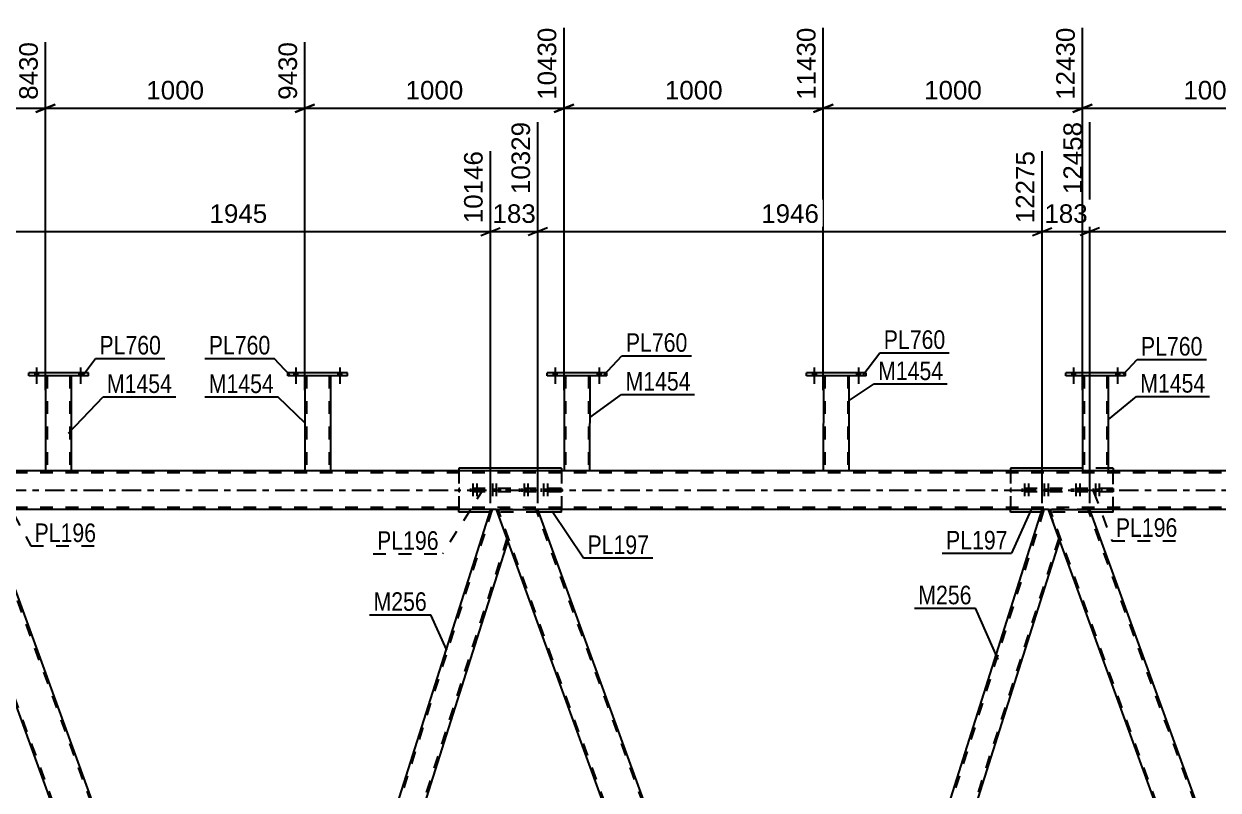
# Model space of a CAD drawing. Header units: millimetres. Extents: x -54 to 787, y -402 to 192.
# Drawn here: x 330.7 to 514.9, y -46.3 to 72 of the extents above; entities that cross this region are included whole.
import ezdxf

# ---------------------------------------------------------------- set-up
doc = ezdxf.new("R2010")
doc.units = ezdxf.units.MM
doc.linetypes.add('DXK_LINE_DOT2', pattern=[3.9198, 1.9599, -1.9599])
doc.linetypes.add('DXK_LINE_DOT3', pattern=[5.9187, 2.979, -0.9799, 0.9799, -0.9799])
doc.styles.add('Arial', font='ARIAL.TTF', dxfattribs={"height": 0.2})
doc.styles.add('Arial Narrow', font='ARIALN.TTF', dxfattribs={"height": 0.2})

# ---------------------------------------------------------------- blocks, each defined once
blk = doc.blocks.new('Bolt-122573057-3487 - 2998')
at = {"color": 1, "linetype": 'DXK_LINE_DOT2'}
for p, q in [((399.55, 0.24), (399.55, -0.24)), ((399.91, 1.04), (399.91, -1.96)), ((400.15, 0.24), (400.15, -0.24)), ((400.27, 0.24), (400.27, -0.24)), ((400.51, 1.04), (400.51, -1.96)), ((400.87, 0.24), (400.87, -0.24)), ((402.57, 0.24), (402.57, -0.24)), ((402.93, 1.04), (402.93, -1.96)), ((403.17, 0.24), (403.17, -0.24)), ((403.29, 0.24), (403.29, -0.24)), ((403.53, 1.04), (403.53, -1.96)), ((403.89, 0.24), (403.89, -0.24))]:
    blk.add_line(p, q, dxfattribs=at)
blk = doc.blocks.new('Part-122573057-3166 - 2998')
at = {"color": 2, "linetype": 'Continuous'}
for p, q in [((334, 17.64), (333.99, 3)), ((337.99, 3), (338, 17.64))]:
    blk.add_line(p, q, dxfattribs=at)
at = {"color": 7, "linetype": 'DXK_LINE_DOT2'}
for p, q in [((338, 17.64), (334, 17.64)), ((334.24, 17.64), (334.23, 3)), ((337.76, 17.64), (337.75, 3)), ((337.99, 3), (333.99, 3)), ((337.99, 3), (337.99, 3)), ((337.99, 3), (337.99, 3))]:
    blk.add_line(p, q, dxfattribs=at)
blk = doc.blocks.new('Part-122573057-3537 - 2998')
at = {"color": 2, "linetype": 'Continuous'}
for p, q in [((361.76, -122), (318.45, -3)), ((318.45, -3), (324.83, -3)), ((368.15, -122), (324.83, -3)), ((368.11, -122), (361.76, -122)), ((368.15, -122), (368.11, -122))]:
    blk.add_line(p, q, dxfattribs=at)
at = {"color": 7, "linetype": 'DXK_LINE_DOT2'}
for p, q in [((362.02, -122), (318.7, -3)), ((367.89, -122), (324.58, -3))]:
    blk.add_line(p, q, dxfattribs=at)
blk = doc.blocks.new('Part-122573057-3146 - 2998')
at = {"color": 2, "linetype": 'Continuous'}
for p, q in [((411.4, 17.64), (411.4, 18.12)), ((420.6, 18.12), (411.4, 18.12)), ((420.6, 17.64), (411.4, 17.64)), ((420.6, 17.64), (420.6, 18.12))]:
    blk.add_line(p, q, dxfattribs=at)
blk = doc.blocks.new('Part-122573057-3151 - 2998')
at = {"color": 2, "linetype": 'Continuous'}
for p, q in [((454, 17.64), (453.99, 3)), ((457.99, 3), (458, 17.64))]:
    blk.add_line(p, q, dxfattribs=at)
at = {"color": 7, "linetype": 'DXK_LINE_DOT2'}
for p, q in [((458, 17.64), (454, 17.64)), ((454.24, 17.64), (454.23, 3)), ((457.76, 17.64), (457.75, 3)), ((457.99, 3), (453.99, 3)), ((457.99, 3), (457.99, 3)), ((457.99, 3), (457.99, 3))]:
    blk.add_line(p, q, dxfattribs=at)
blk = doc.blocks.new('Part-122573057-3105 - 2998')
at = {"color": 2, "linetype": 'Continuous'}
for p, q in [((676.08, 3), (32.07, 3)), ((403.56, -3), (324.83, -3)), ((488.72, -3), (409.94, -3)), ((573.85, -3), (495.1, -3))]:
    blk.add_line(p, q, dxfattribs=at)
at = {"color": 7, "linetype": 'DXK_LINE_DOT2'}
for p, q in [((680.08, 2.68), (32.07, 2.68)), ((680.08, -2.68), (32.07, -2.68)), ((409.94, -3), (403.56, -3)), ((495.1, -3), (488.72, -3))]:
    blk.add_line(p, q, dxfattribs=at)
at = {"color": 7, "linetype": 'DXK_LINE_DOT3'}
blk.add_line((32.07, 0), (690.08, 0), dxfattribs=at)
blk = doc.blocks.new('Part-122573057-3068 - 2998')
at = {"color": 2, "linetype": 'Continuous'}
for p, q in [((414, 17.64), (413.99, 3)), ((417.99, 3), (418, 17.64))]:
    blk.add_line(p, q, dxfattribs=at)
at = {"color": 7, "linetype": 'DXK_LINE_DOT2'}
for p, q in [((418, 17.64), (414, 17.64)), ((414.24, 17.64), (414.23, 3)), ((417.76, 17.64), (417.75, 3)), ((417.99, 3), (413.99, 3)), ((417.99, 3), (417.99, 3)), ((417.99, 3), (417.99, 3))]:
    blk.add_line(p, q, dxfattribs=at)
blk = doc.blocks.new('Part-122573057-3156 - 2998')
at = {"color": 2, "linetype": 'Continuous'}
for p, q in [((451.4, 17.64), (451.4, 18.12)), ((460.6, 18.12), (451.4, 18.12)), ((460.6, 17.64), (451.4, 17.64)), ((460.6, 17.64), (460.6, 18.12))]:
    blk.add_line(p, q, dxfattribs=at)
blk = doc.blocks.new('Part-122573057-3161 - 2998')
at = {"color": 2, "linetype": 'Continuous'}
for p, q in [((493.99, 17.64), (493.99, 3)), ((497.99, 3), (497.99, 17.64))]:
    blk.add_line(p, q, dxfattribs=at)
at = {"color": 7, "linetype": 'DXK_LINE_DOT2'}
for p, q in [((497.99, 17.64), (493.99, 17.64)), ((494.23, 17.64), (494.23, 3)), ((497.75, 17.64), (497.75, 3)), ((497.99, 3), (493.99, 3)), ((497.99, 3), (497.99, 3)), ((497.99, 3), (497.99, 3))]:
    blk.add_line(p, q, dxfattribs=at)
blk = doc.blocks.new('Part-122573057-3573 - 2998')
at = {"color": 2, "linetype": 'Continuous'}
for p, q in [((402.63, -3), (366.41, -117.23)), ((405.31, -7.81), (405.04, -7.07)), ((405.31, -7.81), (369.1, -122))]:
    blk.add_line(p, q, dxfattribs=at)
at = {"color": 7, "linetype": 'DXK_LINE_DOT2'}
for p, q in [((402.89, -3), (366.55, -117.6)), ((403.56, -3), (402.63, -3)), ((405.04, -7.07), (403.56, -3)), ((405.17, -7.44), (368.84, -122)), ((368.15, -122), (366.41, -117.23)), ((369.1, -122), (368.15, -122))]:
    blk.add_line(p, q, dxfattribs=at)
blk = doc.blocks.new('Part-122573057-3208 - 2998')
at = {"color": 2, "linetype": 'Continuous'}
for p, q in [((491.39, 17.64), (491.39, 18.12)), ((500.59, 18.12), (491.39, 18.12)), ((500.59, 17.64), (491.39, 17.64)), ((500.59, 17.64), (500.59, 18.12))]:
    blk.add_line(p, q, dxfattribs=at)
blk = doc.blocks.new('Part-122573057-3218 - 2998')
at = {"color": 2, "linetype": 'Continuous'}
for p, q in [((331.4, 17.64), (331.4, 18.12)), ((340.6, 18.12), (331.4, 18.12)), ((340.6, 17.64), (331.4, 17.64)), ((340.6, 17.64), (340.6, 18.12))]:
    blk.add_line(p, q, dxfattribs=at)
blk = doc.blocks.new('Part-122573057-3336 - 2998')
at = {"color": 2, "linetype": 'Continuous'}
for p, q in [((397.75, 3.4), (397.75, 3)), ((413.6, 3.4), (397.75, 3.4)), ((413.6, 3.4), (413.6, 3)), ((397.75, -3.4), (397.75, -3)), ((402.51, -3.4), (397.75, -3.4)), ((413.6, -3.4), (410.09, -3.4)), ((413.6, -3.4), (413.6, -3))]:
    blk.add_line(p, q, dxfattribs=at)
at = {"color": 7, "linetype": 'DXK_LINE_DOT2'}
for p, q in [((397.75, 3), (397.75, -3)), ((413.6, 3), (413.6, -3)), ((410.09, -3.4), (402.51, -3.4))]:
    blk.add_line(p, q, dxfattribs=at)
blk = doc.blocks.new('Part-122573057-3223 - 2998')
at = {"color": 2, "linetype": 'Continuous'}
for p, q in [((373.99, 17.64), (373.99, 3)), ((377.99, 3), (377.99, 17.64))]:
    blk.add_line(p, q, dxfattribs=at)
at = {"color": 7, "linetype": 'DXK_LINE_DOT2'}
for p, q in [((377.99, 17.64), (373.99, 17.64)), ((374.23, 17.64), (374.23, 3)), ((377.75, 17.64), (377.75, 3)), ((377.99, 3), (373.99, 3)), ((377.99, 3), (377.99, 3)), ((377.99, 3), (377.99, 3))]:
    blk.add_line(p, q, dxfattribs=at)
blk = doc.blocks.new('Part-122573057-3228 - 2998')
at = {"color": 2, "linetype": 'Continuous'}
for p, q in [((371.39, 17.64), (371.39, 18.12)), ((380.59, 18.12), (371.39, 18.12)), ((380.59, 17.64), (371.39, 17.64)), ((380.59, 17.64), (380.59, 18.12))]:
    blk.add_line(p, q, dxfattribs=at)
blk = doc.blocks.new('Part-122573057-3354 - 2998')
at = {"color": 7, "linetype": 'DXK_LINE_DOT2'}
for p, q in [((498.73, 0.24), (482.88, 0.24)), ((482.88, 0.24), (482.88, -0.24)), ((489.29, 0.24), (489.29, -0.24)), ((492.33, -0.24), (492.33, 0.24)), ((498.73, 0.24), (498.73, -0.24)), ((498.73, -0.24), (482.88, -0.24))]:
    blk.add_line(p, q, dxfattribs=at)
blk = doc.blocks.new('Part-122573057-3331 - 2998')
at = {"color": 7, "linetype": 'DXK_LINE_DOT2'}
for p, q in [((413.6, 0.24), (397.75, 0.24)), ((397.75, 0.24), (397.75, -0.24)), ((404.15, 0.24), (404.15, -0.24)), ((407.19, -0.24), (407.19, 0.24)), ((413.6, 0.24), (413.6, -0.24)), ((413.6, -0.24), (397.75, -0.24))]:
    blk.add_line(p, q, dxfattribs=at)
blk = doc.blocks.new('Part-122573057-3359 - 2998')
at = {"color": 2, "linetype": 'Continuous'}
for p, q in [((482.88, 3.4), (482.88, 3)), ((493.99, 3.4), (482.88, 3.4)), ((498.73, 3.4), (497.99, 3.4)), ((498.73, 3.4), (498.73, 3)), ((482.88, -3.4), (482.88, -3)), ((487.64, -3.4), (482.88, -3.4)), ((498.73, -3.4), (495.25, -3.4)), ((498.73, -3.4), (498.73, -3))]:
    blk.add_line(p, q, dxfattribs=at)
at = {"color": 7, "linetype": 'DXK_LINE_DOT2'}
for p, q in [((482.88, 3), (482.88, -3)), ((497.99, 3.4), (493.99, 3.4)), ((498.73, -3), (498.73, 3)), ((495.25, -3.4), (487.64, -3.4))]:
    blk.add_line(p, q, dxfattribs=at)
blk = doc.blocks.new('Part-122573057-3402 - 2998')
at = {"color": 2, "linetype": 'Continuous'}
for p, q in [((532.03, -122), (488.72, -3)), ((488.72, -3), (495.1, -3)), ((538.42, -122), (495.1, -3)), ((538.38, -122), (532.03, -122)), ((538.42, -122), (538.38, -122))]:
    blk.add_line(p, q, dxfattribs=at)
at = {"color": 7, "linetype": 'DXK_LINE_DOT2'}
for p, q in [((532.29, -122), (488.97, -3)), ((538.16, -122), (494.85, -3))]:
    blk.add_line(p, q, dxfattribs=at)
blk = doc.blocks.new('Part-122573057-3407 - 2998')
at = {"color": 2, "linetype": 'Continuous'}
for p, q in [((446.9, -122), (403.56, -3)), ((403.56, -3), (409.94, -3)), ((453.28, -122), (409.94, -3)), ((453.24, -122), (446.9, -122)), ((453.28, -122), (453.24, -122))]:
    blk.add_line(p, q, dxfattribs=at)
at = {"color": 7, "linetype": 'DXK_LINE_DOT2'}
for p, q in [((447.15, -122), (403.81, -3)), ((453.03, -122), (409.69, -3))]:
    blk.add_line(p, q, dxfattribs=at)
blk = doc.blocks.new('Bolt-122573057-3461 - 2998')
at = {"linetype": 'Continuous'}
for points in [[(332.32, 17.64), (332.88, 17.64), (332.88, 18.12), (332.32, 18.12)], [(332.32, 17.64), (332.88, 17.64), (332.88, 18.12), (332.32, 18.12)], [(339.12, 17.64), (339.68, 17.64), (339.68, 18.12), (339.12, 18.12)], [(339.12, 17.64), (339.68, 17.64), (339.68, 18.12), (339.12, 18.12)]]:
    blk.add_hatch(color=1, dxfattribs=at).paths.add_polyline_path(points)
at = {"color": 1, "linetype": 'Continuous'}
for p, q in [((332.6, 18.92), (332.6, 16.4)), ((332.6, 18.92), (332.6, 16.4)), ((339.4, 18.92), (339.4, 16.4)), ((339.4, 18.92), (339.4, 16.4)), ((332.32, 18.12), (332.32, 17.64)), ((332.32, 18.12), (332.32, 17.64)), ((332.88, 18.12), (332.88, 17.64)), ((332.88, 18.12), (332.88, 17.64)), ((339.12, 18.12), (339.12, 17.64)), ((339.12, 18.12), (339.12, 17.64)), ((339.68, 18.12), (339.68, 17.64)), ((339.68, 18.12), (339.68, 17.64))]:
    blk.add_line(p, q, dxfattribs=at)
blk = doc.blocks.new('Bolt-122573057-3615 - 2998')
at = {"linetype": 'Continuous'}
for points in [[(452.32, 17.64), (452.88, 17.64), (452.88, 18.12), (452.32, 18.12)], [(452.32, 17.64), (452.88, 17.64), (452.88, 18.12), (452.32, 18.12)], [(459.12, 17.64), (459.68, 17.64), (459.68, 18.12), (459.12, 18.12)], [(459.12, 17.64), (459.68, 17.64), (459.68, 18.12), (459.12, 18.12)]]:
    blk.add_hatch(color=1, dxfattribs=at).paths.add_polyline_path(points)
at = {"color": 1, "linetype": 'Continuous'}
for p, q in [((452.6, 18.92), (452.6, 16.4)), ((452.6, 18.92), (452.6, 16.4)), ((459.4, 18.92), (459.4, 16.4)), ((459.4, 18.92), (459.4, 16.4)), ((452.32, 18.12), (452.32, 17.64)), ((452.32, 18.12), (452.32, 17.64)), ((452.88, 18.12), (452.88, 17.64)), ((452.88, 18.12), (452.88, 17.64)), ((459.12, 18.12), (459.12, 17.64)), ((459.12, 18.12), (459.12, 17.64)), ((459.68, 18.12), (459.68, 17.64)), ((459.68, 18.12), (459.68, 17.64))]:
    blk.add_line(p, q, dxfattribs=at)
blk = doc.blocks.new('Bolt-122573057-3486 - 2998')
at = {"linetype": 'Continuous'}
for points in [[(372.31, 17.64), (372.87, 17.64), (372.87, 18.12), (372.31, 18.12)], [(372.31, 17.64), (372.87, 17.64), (372.87, 18.12), (372.31, 18.12)], [(379.11, 17.64), (379.67, 17.64), (379.67, 18.12), (379.11, 18.12)], [(379.11, 17.64), (379.67, 17.64), (379.67, 18.12), (379.11, 18.12)]]:
    blk.add_hatch(color=1, dxfattribs=at).paths.add_polyline_path(points)
at = {"color": 1, "linetype": 'Continuous'}
for p, q in [((372.59, 18.92), (372.59, 16.4)), ((372.59, 18.92), (372.59, 16.4)), ((379.39, 18.92), (379.39, 16.4)), ((379.39, 18.92), (379.39, 16.4)), ((372.31, 18.12), (372.31, 17.64)), ((372.31, 18.12), (372.31, 17.64)), ((372.87, 18.12), (372.87, 17.64)), ((372.87, 18.12), (372.87, 17.64)), ((379.11, 18.12), (379.11, 17.64)), ((379.11, 18.12), (379.11, 17.64)), ((379.67, 18.12), (379.67, 17.64)), ((379.67, 18.12), (379.67, 17.64))]:
    blk.add_line(p, q, dxfattribs=at)
blk = doc.blocks.new('Part-122573057-3502 - 2998')
at = {"color": 2, "linetype": 'Continuous'}
for p, q in [((451.55, -117.23), (487.77, -3)), ((490.45, -7.77), (454.23, -122)), ((451.81, -117.97), (451.55, -117.23))]:
    blk.add_line(p, q, dxfattribs=at)
at = {"color": 7, "linetype": 'DXK_LINE_DOT2'}
for p, q in [((488.02, -3), (451.68, -117.6)), ((488.72, -3), (487.77, -3)), ((488.72, -3), (490.45, -7.77)), ((490.32, -7.4), (453.98, -122)), ((453.28, -122), (451.81, -117.97)), ((454.23, -122), (453.28, -122))]:
    blk.add_line(p, q, dxfattribs=at)
blk = doc.blocks.new('Bolt-122573057-3553 - 2998')
at = {"linetype": 'Continuous'}
for points in [[(412.32, 17.64), (412.88, 17.64), (412.88, 18.12), (412.32, 18.12)], [(412.32, 17.64), (412.88, 17.64), (412.88, 18.12), (412.32, 18.12)], [(419.12, 17.64), (419.68, 17.64), (419.68, 18.12), (419.12, 18.12)], [(419.12, 17.64), (419.68, 17.64), (419.68, 18.12), (419.12, 18.12)]]:
    blk.add_hatch(color=1, dxfattribs=at).paths.add_polyline_path(points)
at = {"color": 1, "linetype": 'Continuous'}
for p, q in [((412.6, 18.92), (412.6, 16.4)), ((412.6, 18.92), (412.6, 16.4)), ((419.4, 18.92), (419.4, 16.4)), ((419.4, 18.92), (419.4, 16.4)), ((412.32, 18.12), (412.32, 17.64)), ((412.32, 18.12), (412.32, 17.64)), ((412.88, 18.12), (412.88, 17.64)), ((412.88, 18.12), (412.88, 17.64)), ((419.12, 18.12), (419.12, 17.64)), ((419.12, 18.12), (419.12, 17.64)), ((419.68, 18.12), (419.68, 17.64)), ((419.68, 18.12), (419.68, 17.64))]:
    blk.add_line(p, q, dxfattribs=at)
blk = doc.blocks.new('Bolt-122573057-3616 - 2998')
at = {"color": 1, "linetype": 'DXK_LINE_DOT2'}
for p, q in [((484.68, 0.24), (484.68, -0.24)), ((485.04, 1.04), (485.04, -1.96)), ((485.29, 0.24), (485.29, -0.24)), ((485.4, 0.24), (485.4, -0.24)), ((485.65, 1.04), (485.65, -1.96)), ((486.01, 0.24), (486.01, -0.24)), ((487.7, 0.24), (487.7, -0.24)), ((488.06, 1.04), (488.06, -1.96)), ((488.3, 0.24), (488.3, -0.24)), ((488.42, 0.24), (488.42, -0.24)), ((488.66, 1.04), (488.66, -1.96)), ((489.02, 0.24), (489.02, -0.24))]:
    blk.add_line(p, q, dxfattribs=at)
blk = doc.blocks.new('Bolt-122573057-3617 - 2998')
at = {"linetype": 'Continuous'}
for points in [[(492.31, 17.64), (492.87, 17.64), (492.87, 18.12), (492.31, 18.12)], [(492.31, 17.64), (492.87, 17.64), (492.87, 18.12), (492.31, 18.12)], [(499.11, 17.64), (499.67, 17.64), (499.67, 18.12), (499.11, 18.12)], [(499.11, 17.64), (499.67, 17.64), (499.67, 18.12), (499.11, 18.12)]]:
    blk.add_hatch(color=1, dxfattribs=at).paths.add_polyline_path(points)
at = {"color": 1, "linetype": 'Continuous'}
for p, q in [((492.59, 18.92), (492.59, 16.4)), ((492.59, 18.92), (492.59, 16.4)), ((499.39, 18.92), (499.39, 16.4)), ((499.39, 18.92), (499.39, 16.4)), ((492.31, 18.12), (492.31, 17.64)), ((492.31, 18.12), (492.31, 17.64)), ((492.87, 18.12), (492.87, 17.64)), ((492.87, 18.12), (492.87, 17.64)), ((499.11, 18.12), (499.11, 17.64)), ((499.11, 18.12), (499.11, 17.64)), ((499.67, 18.12), (499.67, 17.64)), ((499.67, 18.12), (499.67, 17.64))]:
    blk.add_line(p, q, dxfattribs=at)
blk = doc.blocks.new('Bolt-122573057-3618 - 2998')
at = {"color": 1, "linetype": 'DXK_LINE_DOT2'}
for p, q in [((492.59, 0.24), (492.59, -0.24)), ((492.95, 1.04), (492.95, -1.96)), ((493.19, 0.24), (493.19, -0.24)), ((493.31, 0.24), (493.31, -0.24)), ((493.55, 1.04), (493.55, -1.96)), ((493.91, 0.24), (493.91, -0.24)), ((495.61, 0.24), (495.61, -0.24)), ((495.97, 1.04), (495.97, -1.96)), ((496.21, 0.24), (496.21, -0.24)), ((496.33, 0.24), (496.33, -0.24)), ((496.57, 1.04), (496.57, -1.96)), ((496.93, 0.24), (496.93, -0.24))]:
    blk.add_line(p, q, dxfattribs=at)
blk = doc.blocks.new('Bolt-122573057-3626 - 2998')
at = {"color": 1, "linetype": 'DXK_LINE_DOT2'}
for p, q in [((407.46, 0.24), (407.46, -0.24)), ((407.82, 1.04), (407.82, -1.96)), ((408.06, 0.24), (408.06, -0.24)), ((408.18, 0.24), (408.18, -0.24)), ((408.42, 1.04), (408.42, -1.96)), ((408.78, 0.24), (408.78, -0.24)), ((410.47, 0.24), (410.47, -0.24)), ((410.83, 1.04), (410.83, -1.96)), ((411.08, 0.24), (411.08, -0.24)), ((411.19, 0.24), (411.19, -0.24)), ((411.44, 1.04), (411.44, -1.96)), ((411.8, 0.24), (411.8, -0.24))]:
    blk.add_line(p, q, dxfattribs=at)
blk = doc.blocks.new('StraightDimension-122573057-4681 - 2998')
at = {"color": 7, "linetype": 'Continuous'}
for p, q in [((495.1, -2), (495.1, 56.82)), ((572.9, -2), (572.9, 52.32)), ((496.6, 40.5), (493.6, 39.3)), ((495.1, 39.9), (572.9, 39.9)), ((571.4, 39.3), (574.4, 40.5))]:
    blk.add_line(p, q, dxfattribs=at)
at = {"color": 0, "linetype": 'Continuous'}
blk.add_wipeout([(572.3, 52.92), (568.1, 52.92), (568.1, 40.6), (572.3, 40.6)], dxfattribs=at)
at = {"color": 0}
blk.add_wipeout([(539.05, 40.65), (539.05, 44.85), (528.96, 44.85), (528.96, 40.65)], dxfattribs=at)
at = {"color": 3, "linetype": 'Continuous', "style": 'Arial'}
blk.add_text('14403', height=2.865, rotation=90.0002, dxfattribs=at).set_placement((571.7, 41.2))
at = {"color": 3, "style": 'Arial'}
blk.add_text('1945', height=2.865, dxfattribs=at).set_placement((529.56, 41.25))
blk = doc.blocks.new('StraightDimension-122573057-4662 - 2998')
at = {"color": 7, "linetype": 'Continuous'}
for p, q in [((495.1, -2), (495.1, 56.82)), ((487.77, -2), (487.77, 52.32)), ((486.27, 39.3), (489.27, 40.5)), ((487.77, 39.9), (495.1, 39.9)), ((496.6, 40.5), (493.6, 39.3))]:
    blk.add_line(p, q, dxfattribs=at)
at = {"color": 0}
blk.add_wipeout([(495.37, 40.65), (495.37, 44.85), (487.5, 44.85), (487.5, 40.65)], dxfattribs=at)
at = {"color": 3, "style": 'Arial'}
blk.add_text('183', height=2.865, dxfattribs=at).set_placement((488.1, 41.25))
at = {"color": 0, "linetype": 'Continuous'}
blk.add_wipeout([(494.5, 57.42), (490.3, 57.42), (490.3, 45.1), (494.5, 45.1)], dxfattribs=at)
at = {"color": 3, "linetype": 'Continuous', "style": 'Arial'}
blk.add_text('12458', height=2.865, rotation=90.0002, dxfattribs=at).set_placement((493.9, 45.7))
blk = doc.blocks.new('StraightDimension-122573057-8303 - 2998')
at = {"color": 7, "linetype": 'Continuous'}
for p, q in [((493.99, 15.44), (493.99, 71.37)), ((533.99, 15.44), (533.99, 71.37)), ((495.49, 59.55), (492.49, 58.35)), ((532.49, 58.35), (535.49, 59.55)), ((493.99, 58.95), (533.99, 58.95))]:
    blk.add_line(p, q, dxfattribs=at)
at = {"color": 0, "linetype": 'Continuous'}
blk.add_wipeout([(533.39, 71.97), (529.19, 71.97), (529.19, 59.65), (533.39, 59.65)], dxfattribs=at)
at = {"color": 0}
blk.add_wipeout([(519.04, 59.7), (519.04, 63.9), (508.94, 63.9), (508.94, 59.7)], dxfattribs=at)
at = {"color": 3, "linetype": 'Continuous', "style": 'Arial'}
blk.add_text('13430', height=2.865, rotation=90.0002, dxfattribs=at).set_placement((532.79, 60.25))
at = {"color": 3, "style": 'Arial'}
blk.add_text('1000', height=2.865, dxfattribs=at).set_placement((509.54, 60.3))
blk = doc.blocks.new('StraightDimension-122573057-8305 - 2998')
at = {"color": 7, "linetype": 'Continuous'}
for p, q in [((413.99, 15.44), (413.99, 71.37)), ((453.99, 15.44), (453.99, 71.37)), ((415.49, 59.55), (412.49, 58.35)), ((452.49, 58.35), (455.49, 59.55)), ((413.99, 58.95), (453.99, 58.95))]:
    blk.add_line(p, q, dxfattribs=at)
at = {"color": 0, "linetype": 'Continuous'}
blk.add_wipeout([(453.39, 71.97), (449.19, 71.97), (449.19, 59.65), (453.39, 59.65)], dxfattribs=at)
at = {"color": 0}
blk.add_wipeout([(439.04, 59.7), (439.04, 63.9), (428.95, 63.9), (428.95, 59.7)], dxfattribs=at)
at = {"color": 3, "linetype": 'Continuous', "style": 'Arial'}
blk.add_text('11430', height=2.865, rotation=90.0002, dxfattribs=at).set_placement((452.79, 60.25))
at = {"color": 3, "style": 'Arial'}
blk.add_text('1000', height=2.865, dxfattribs=at).set_placement((429.55, 60.3))
blk = doc.blocks.new('StraightDimension-122573057-4624 - 2998')
at = {"color": 7, "linetype": 'Continuous'}
for p, q in [((409.94, -2), (409.94, 56.82)), ((402.63, -2), (402.63, 52.32)), ((401.13, 39.3), (404.13, 40.5)), ((402.63, 39.9), (409.94, 39.9)), ((411.44, 40.5), (408.44, 39.3))]:
    blk.add_line(p, q, dxfattribs=at)
at = {"color": 0}
blk.add_wipeout([(410.22, 40.65), (410.22, 44.85), (402.35, 44.85), (402.35, 40.65)], dxfattribs=at)
at = {"color": 3, "style": 'Arial'}
blk.add_text('183', height=2.865, dxfattribs=at).set_placement((402.95, 41.25))
at = {"color": 0, "linetype": 'Continuous'}
blk.add_wipeout([(409.34, 57.42), (405.14, 57.42), (405.14, 45.1), (409.34, 45.1)], dxfattribs=at)
at = {"color": 3, "linetype": 'Continuous', "style": 'Arial'}
blk.add_text('10329', height=2.865, rotation=90.0002, dxfattribs=at).set_placement((408.74, 45.7))
blk = doc.blocks.new('StraightDimension-122573057-8304 - 2998')
at = {"color": 7, "linetype": 'Continuous'}
for p, q in [((453.99, 15.44), (453.99, 71.37)), ((493.99, 15.44), (493.99, 71.37)), ((455.49, 59.55), (452.49, 58.35)), ((492.49, 58.35), (495.49, 59.55)), ((453.99, 58.95), (493.99, 58.95))]:
    blk.add_line(p, q, dxfattribs=at)
at = {"color": 0, "linetype": 'Continuous'}
blk.add_wipeout([(493.39, 71.97), (489.19, 71.97), (489.19, 59.65), (493.39, 59.65)], dxfattribs=at)
at = {"color": 0}
blk.add_wipeout([(479.04, 59.7), (479.04, 63.9), (468.94, 63.9), (468.94, 59.7)], dxfattribs=at)
at = {"color": 3, "linetype": 'Continuous', "style": 'Arial'}
blk.add_text('12430', height=2.865, rotation=90.0002, dxfattribs=at).set_placement((492.79, 60.25))
at = {"color": 3, "style": 'Arial'}
blk.add_text('1000', height=2.865, dxfattribs=at).set_placement((469.54, 60.3))
blk = doc.blocks.new('StraightDimension-122573057-4605 - 2998')
at = {"color": 7, "linetype": 'Continuous'}
for p, q in [((324.83, -2), (324.83, 54.59)), ((402.63, -2), (402.63, 52.32)), ((326.33, 40.5), (323.33, 39.3)), ((324.83, 39.9), (402.63, 39.9)), ((401.13, 39.3), (404.13, 40.5))]:
    blk.add_line(p, q, dxfattribs=at)
at = {"color": 0, "linetype": 'Continuous'}
blk.add_wipeout([(402.03, 52.92), (397.83, 52.92), (397.83, 40.6), (402.03, 40.6)], dxfattribs=at)
at = {"color": 0}
blk.add_wipeout([(368.78, 40.65), (368.78, 44.85), (358.69, 44.85), (358.69, 40.65)], dxfattribs=at)
at = {"color": 3, "linetype": 'Continuous', "style": 'Arial'}
blk.add_text('10146', height=2.865, rotation=90.0002, dxfattribs=at).set_placement((401.43, 41.2))
at = {"color": 3, "style": 'Arial'}
blk.add_text('1945', height=2.865, dxfattribs=at).set_placement((359.29, 41.25))
blk = doc.blocks.new('StraightDimension-122573057-4643 - 2998')
at = {"color": 7, "linetype": 'Continuous'}
for p, q in [((409.94, -2), (409.94, 56.82)), ((487.77, -2), (487.77, 52.32)), ((411.44, 40.5), (408.44, 39.3)), ((409.94, 39.9), (487.77, 39.9)), ((486.27, 39.3), (489.27, 40.5))]:
    blk.add_line(p, q, dxfattribs=at)
at = {"color": 0, "linetype": 'Continuous'}
blk.add_wipeout([(487.17, 52.92), (482.97, 52.92), (482.97, 40.6), (487.17, 40.6)], dxfattribs=at)
at = {"color": 0}
blk.add_wipeout([(453.9, 40.65), (453.9, 44.85), (443.81, 44.85), (443.81, 40.65)], dxfattribs=at)
at = {"color": 3, "linetype": 'Continuous', "style": 'Arial'}
blk.add_text('12275', height=2.865, rotation=90.0002, dxfattribs=at).set_placement((486.57, 41.2))
at = {"color": 3, "style": 'Arial'}
blk.add_text('1946', height=2.865, dxfattribs=at).set_placement((444.41, 41.25))
blk = doc.blocks.new('StraightDimension-122573057-8306 - 2998')
at = {"color": 7, "linetype": 'Continuous'}
for p, q in [((413.99, 15.44), (413.99, 71.37)), ((373.99, 15.44), (373.99, 69.15)), ((375.49, 59.55), (372.49, 58.35)), ((412.49, 58.35), (415.49, 59.55)), ((373.99, 58.95), (413.99, 58.95))]:
    blk.add_line(p, q, dxfattribs=at)
at = {"color": 0, "linetype": 'Continuous'}
blk.add_wipeout([(413.39, 71.97), (409.19, 71.97), (409.19, 59.65), (413.39, 59.65)], dxfattribs=at)
at = {"color": 0}
blk.add_wipeout([(399.04, 59.7), (399.04, 63.9), (388.94, 63.9), (388.94, 59.7)], dxfattribs=at)
at = {"color": 3, "linetype": 'Continuous', "style": 'Arial'}
blk.add_text('10430', height=2.865, rotation=90.0002, dxfattribs=at).set_placement((412.79, 60.25))
at = {"color": 3, "style": 'Arial'}
blk.add_text('1000', height=2.865, dxfattribs=at).set_placement((389.54, 60.3))
blk = doc.blocks.new('StraightDimension-122573057-8307 - 2998')
at = {"color": 7, "linetype": 'Continuous'}
for p, q in [((333.99, 15.44), (333.99, 69.15)), ((373.99, 15.44), (373.99, 69.15)), ((335.49, 59.55), (332.49, 58.35)), ((372.49, 58.35), (375.49, 59.55)), ((333.99, 58.95), (373.99, 58.95))]:
    blk.add_line(p, q, dxfattribs=at)
at = {"color": 0, "linetype": 'Continuous'}
blk.add_wipeout([(373.39, 69.75), (369.19, 69.75), (369.19, 59.65), (373.39, 59.65)], dxfattribs=at)
at = {"color": 0}
blk.add_wipeout([(359.04, 59.7), (359.04, 63.9), (348.94, 63.9), (348.94, 59.7)], dxfattribs=at)
at = {"color": 3, "linetype": 'Continuous', "style": 'Arial'}
blk.add_text('9430', height=2.865, rotation=90.0002, dxfattribs=at).set_placement((372.79, 60.25))
at = {"color": 3, "style": 'Arial'}
blk.add_text('1000', height=2.865, dxfattribs=at).set_placement((349.54, 60.3))
blk = doc.blocks.new('StraightDimension-122573057-8308 - 2998')
at = {"color": 7, "linetype": 'Continuous'}
for p, q in [((294, 15.44), (294, 69.15)), ((333.99, 15.44), (333.99, 69.15)), ((295.5, 59.55), (292.5, 58.35)), ((332.49, 58.35), (335.49, 59.55)), ((294, 58.95), (333.99, 58.95))]:
    blk.add_line(p, q, dxfattribs=at)
at = {"color": 0, "linetype": 'Continuous'}
blk.add_wipeout([(333.39, 69.75), (329.19, 69.75), (329.19, 59.65), (333.39, 59.65)], dxfattribs=at)
at = {"color": 0}
blk.add_wipeout([(319.04, 59.7), (319.04, 63.9), (308.95, 63.9), (308.95, 59.7)], dxfattribs=at)
at = {"color": 3, "linetype": 'Continuous', "style": 'Arial'}
blk.add_text('8430', height=2.865, rotation=90.0002, dxfattribs=at).set_placement((332.79, 60.25))
at = {"color": 3, "style": 'Arial'}
blk.add_text('1000', height=2.865, dxfattribs=at).set_placement((309.55, 60.3))
blk = doc.blocks.new('Mark-122573057-3064 - 2998')
at = {"color": 0}
blk.add_wipeout([(433.53, 15.37), (433.53, 18.37), (423.48, 18.37), (423.48, 15.37)], dxfattribs=at)
blk.add_wipeout([(433.53, 15.37), (433.53, 18.37), (423.48, 18.37), (423.48, 15.37)], dxfattribs=at)
at = {"color": 30, "linetype": 'Continuous'}
for p, q in [((417.99, 11.22), (422.88, 14.77)), ((422.88, 14.77), (434.13, 14.77))]:
    blk.add_line(p, q, dxfattribs=at)
at = {"color": 3, "style": 'Arial Narrow'}
blk.add_text('M1454', height=2.863, dxfattribs=at).set_placement((423.48, 15.37))
blk = doc.blocks.new('Mark-122573057-3152 - 2998')
at = {"color": 0}
blk.add_wipeout([(472.83, 21.8), (472.83, 24.8), (463.32, 24.8), (463.32, 21.8)], dxfattribs=at)
blk.add_wipeout([(472.83, 21.8), (472.83, 24.8), (463.32, 24.8), (463.32, 21.8)], dxfattribs=at)
at = {"color": 30, "linetype": 'Continuous'}
for p, q in [((460.09, 17.74), (462.72, 21.2)), ((462.72, 21.2), (473.43, 21.2))]:
    blk.add_line(p, q, dxfattribs=at)
at = {"color": 3, "style": 'Arial Narrow'}
blk.add_text('PL760', height=2.863, dxfattribs=at).set_placement((463.32, 21.8))
blk = doc.blocks.new('Mark-122573057-3365 - 2998')
at = {"color": 0}
blk.add_wipeout([(341.8, -8.01), (341.8, -5.01), (332.3, -5.01), (332.3, -8.01)], dxfattribs=at)
blk.add_wipeout([(341.8, -8.01), (341.8, -5.01), (332.3, -5.01), (332.3, -8.01)], dxfattribs=at)
at = {"color": 30, "linetype": 'DXK_LINE_DOT2'}
for p, q in [((327.3, -0.24), (331.7, -8.61)), ((331.7, -8.61), (342.4, -8.61))]:
    blk.add_line(p, q, dxfattribs=at)
at = {"color": 3, "style": 'Arial Narrow'}
blk.add_text('PL196', height=2.863, dxfattribs=at).set_placement((332.3, -8.01))
blk = doc.blocks.new('Mark-122573057-3142 - 2998')
at = {"color": 0}
blk.add_wipeout([(433.03, 21.35), (433.03, 24.35), (423.53, 24.35), (423.53, 21.35)], dxfattribs=at)
blk.add_wipeout([(433.03, 21.35), (433.03, 24.35), (423.53, 24.35), (423.53, 21.35)], dxfattribs=at)
at = {"color": 30, "linetype": 'Continuous'}
for p, q in [((420.05, 17.64), (422.93, 20.75)), ((422.93, 20.75), (433.63, 20.75))]:
    blk.add_line(p, q, dxfattribs=at)
at = {"color": 3, "style": 'Arial Narrow'}
blk.add_text('PL760', height=2.863, dxfattribs=at).set_placement((423.53, 21.35))
blk = doc.blocks.new('Mark-122573057-3147 - 2998')
at = {"color": 0}
blk.add_wipeout([(472.5, 16.99), (472.5, 19.99), (462.45, 19.99), (462.45, 16.99)], dxfattribs=at)
blk.add_wipeout([(472.5, 16.99), (472.5, 19.99), (462.45, 19.99), (462.45, 16.99)], dxfattribs=at)
at = {"color": 30, "linetype": 'Continuous'}
for p, q in [((457.99, 13.85), (461.85, 16.39)), ((461.85, 16.39), (473.1, 16.39))]:
    blk.add_line(p, q, dxfattribs=at)
at = {"color": 3, "style": 'Arial Narrow'}
blk.add_text('M1454', height=2.863, dxfattribs=at).set_placement((462.45, 16.99))
blk = doc.blocks.new('Mark-122573057-3157 - 2998')
at = {"color": 0}
blk.add_wipeout([(512.95, 15.05), (512.95, 18.05), (502.89, 18.05), (502.89, 15.05)], dxfattribs=at)
blk.add_wipeout([(512.95, 15.05), (512.95, 18.05), (502.89, 18.05), (502.89, 15.05)], dxfattribs=at)
at = {"color": 30, "linetype": 'Continuous'}
for p, q in [((497.99, 10.92), (502.29, 14.45)), ((502.29, 14.45), (513.55, 14.45))]:
    blk.add_line(p, q, dxfattribs=at)
at = {"color": 3, "style": 'Arial Narrow'}
blk.add_text('M1454', height=2.863, dxfattribs=at).set_placement((502.89, 15.05))
blk = doc.blocks.new('Mark-122573057-3162 - 2998')
at = {"color": 0}
blk.add_wipeout([(353.51, 15), (353.51, 18), (343.46, 18), (343.46, 15)], dxfattribs=at)
blk.add_wipeout([(353.51, 15), (353.51, 18), (343.46, 18), (343.46, 15)], dxfattribs=at)
at = {"color": 30, "linetype": 'Continuous'}
for p, q in [((337.55, 8.79), (342.86, 14.4)), ((342.86, 14.4), (354.11, 14.4))]:
    blk.add_line(p, q, dxfattribs=at)
at = {"color": 3, "style": 'Arial Narrow'}
blk.add_text('M1454', height=2.863, dxfattribs=at).set_placement((343.46, 15))
blk = doc.blocks.new('Mark-122573057-3332 - 2998')
at = {"color": 0}
blk.add_wipeout([(427.11, -9.86), (427.11, -6.86), (417.61, -6.86), (417.61, -9.86)], dxfattribs=at)
blk.add_wipeout([(427.11, -9.86), (427.11, -6.86), (417.61, -6.86), (417.61, -9.86)], dxfattribs=at)
at = {"color": 30, "linetype": 'Continuous'}
for p, q in [((412.14, -3.27), (417.01, -10.46)), ((417.01, -10.46), (427.71, -10.46))]:
    blk.add_line(p, q, dxfattribs=at)
at = {"color": 3, "style": 'Arial Narrow'}
blk.add_text('PL197', height=2.863, dxfattribs=at).set_placement((417.61, -9.86))
blk = doc.blocks.new('Mark-122573057-3204 - 2998')
at = {"color": 0}
blk.add_wipeout([(512.5, 20.77), (512.5, 23.77), (503, 23.77), (503, 20.77)], dxfattribs=at)
blk.add_wipeout([(512.5, 20.77), (512.5, 23.77), (503, 23.77), (503, 20.77)], dxfattribs=at)
at = {"color": 30, "linetype": 'Continuous'}
for p, q in [((500.31, 17.88), (502.4, 20.17)), ((502.4, 20.17), (513.1, 20.17))]:
    blk.add_line(p, q, dxfattribs=at)
at = {"color": 3, "style": 'Arial Narrow'}
blk.add_text('PL760', height=2.863, dxfattribs=at).set_placement((503, 20.77))
blk = doc.blocks.new('Mark-122573057-3214 - 2998')
at = {"color": 0}
blk.add_wipeout([(351.81, 20.94), (351.81, 23.94), (342.31, 23.94), (342.31, 20.94)], dxfattribs=at)
blk.add_wipeout([(351.81, 20.94), (351.81, 23.94), (342.31, 23.94), (342.31, 20.94)], dxfattribs=at)
at = {"color": 30, "linetype": 'Continuous'}
for p, q in [((339.71, 17.64), (341.71, 20.34)), ((341.71, 20.34), (352.41, 20.34))]:
    blk.add_line(p, q, dxfattribs=at)
at = {"color": 3, "style": 'Arial Narrow'}
blk.add_text('PL760', height=2.863, dxfattribs=at).set_placement((342.31, 20.94))
blk = doc.blocks.new('Mark-122573057-3219 - 2998')
at = {"color": 0}
blk.add_wipeout([(369.24, 14.99), (369.24, 17.99), (359.18, 17.99), (359.18, 14.99)], dxfattribs=at)
blk.add_wipeout([(369.24, 14.99), (369.24, 17.99), (359.18, 17.99), (359.18, 14.99)], dxfattribs=at)
at = {"color": 30, "linetype": 'Continuous'}
for p in [(358.58, 14.39), (374.09, 10.27)]:
    blk.add_line(p, (369.84, 14.39), dxfattribs=at)
at = {"color": 3, "style": 'Arial Narrow'}
blk.add_text('M1454', height=2.863, dxfattribs=at).set_placement((359.18, 14.99))
blk = doc.blocks.new('Mark-122573057-3224 - 2998')
at = {"color": 0}
blk.add_wipeout([(368.68, 20.94), (368.68, 23.94), (359.18, 23.94), (359.18, 20.94)], dxfattribs=at)
blk.add_wipeout([(368.68, 20.94), (368.68, 23.94), (359.18, 23.94), (359.18, 20.94)], dxfattribs=at)
at = {"color": 30, "linetype": 'Continuous'}
for p in [(358.58, 20.34), (371.72, 17.68)]:
    blk.add_line(p, (369.28, 20.34), dxfattribs=at)
at = {"color": 3, "style": 'Arial Narrow'}
blk.add_text('PL760', height=2.863, dxfattribs=at).set_placement((359.18, 20.94))
blk = doc.blocks.new('Mark-122573057-3350 - 2998')
at = {"color": 0}
blk.add_wipeout([(508.63, -7.21), (508.63, -4.21), (499.13, -4.21), (499.13, -7.21)], dxfattribs=at)
blk.add_wipeout([(508.63, -7.21), (508.63, -4.21), (499.13, -4.21), (499.13, -7.21)], dxfattribs=at)
at = {"color": 30, "linetype": 'DXK_LINE_DOT2'}
for p, q in [((495.7, -0.24), (498.53, -7.81)), ((498.53, -7.81), (509.23, -7.81))]:
    blk.add_line(p, q, dxfattribs=at)
at = {"color": 3, "style": 'Arial Narrow'}
blk.add_text('PL196', height=2.863, dxfattribs=at).set_placement((499.13, -7.21))
blk = doc.blocks.new('Mark-122573057-3327 - 2998')
at = {"color": 0}
blk.add_wipeout([(394.65, -9.21), (394.65, -6.21), (385.15, -6.21), (385.15, -9.21)], dxfattribs=at)
blk.add_wipeout([(394.65, -9.21), (394.65, -6.21), (385.15, -6.21), (385.15, -9.21)], dxfattribs=at)
at = {"color": 30, "linetype": 'DXK_LINE_DOT2'}
for p in [(401.59, 0.24), (384.55, -9.81)]:
    blk.add_line(p, (395.25, -9.81), dxfattribs=at)
at = {"color": 3, "style": 'Arial Narrow'}
blk.add_text('PL196', height=2.863, dxfattribs=at).set_placement((385.15, -9.21))
blk = doc.blocks.new('Mark-122573057-3355 - 2998')
at = {"color": 0}
blk.add_wipeout([(482.43, -9.15), (482.43, -6.15), (472.93, -6.15), (472.93, -9.15)], dxfattribs=at)
blk.add_wipeout([(482.43, -9.15), (482.43, -6.15), (472.93, -6.15), (472.93, -9.15)], dxfattribs=at)
at = {"color": 30, "linetype": 'Continuous'}
for p in [(486.02, -3.07), (472.33, -9.75)]:
    blk.add_line(p, (483.03, -9.75), dxfattribs=at)
at = {"color": 3, "style": 'Arial Narrow'}
blk.add_text('PL197', height=2.863, dxfattribs=at).set_placement((472.93, -9.15))
blk = doc.blocks.new('Mark-122573057-3498 - 2998')
at = {"color": 0}
blk.add_wipeout([(476.88, -17.62), (476.88, -14.62), (468.65, -14.62), (468.65, -17.62)], dxfattribs=at)
blk.add_wipeout([(476.88, -17.62), (476.88, -14.62), (468.65, -14.62), (468.65, -17.62)], dxfattribs=at)
at = {"color": 30, "linetype": 'Continuous'}
for p in [(468.05, -18.22), (480.95, -26.14)]:
    blk.add_line(p, (477.48, -18.22), dxfattribs=at)
at = {"color": 3, "style": 'Arial Narrow'}
blk.add_text('M256', height=2.863, dxfattribs=at).set_placement((468.65, -17.62))
blk = doc.blocks.new('Mark-122573057-3569 - 2998')
at = {"color": 0}
blk.add_wipeout([(392.82, -18.63), (392.82, -15.63), (384.6, -15.63), (384.6, -18.63)], dxfattribs=at)
blk.add_wipeout([(392.82, -18.63), (392.82, -15.63), (384.6, -15.63), (384.6, -18.63)], dxfattribs=at)
at = {"color": 30, "linetype": 'Continuous'}
for p in [(384, -19.23), (395.93, -24.71)]:
    blk.add_line(p, (393.42, -19.23), dxfattribs=at)
at = {"color": 3, "style": 'Arial Narrow'}
blk.add_text('M256', height=2.863, dxfattribs=at).set_placement((384.6, -18.63))

msp = doc.modelspace()

# ---------------------------------------------------------------- block references
for name in ['Bolt-122573057-3461 - 2998', 'Bolt-122573057-3486 - 2998', 'Bolt-122573057-3553 - 2998', 'Bolt-122573057-3615 - 2998', 'Bolt-122573057-3617 - 2998', 'Part-122573057-3218 - 2998', 'Part-122573057-3166 - 2998', 'Part-122573057-3228 - 2998', 'Part-122573057-3223 - 2998', 'Part-122573057-3146 - 2998', 'Part-122573057-3068 - 2998', 'Part-122573057-3156 - 2998', 'Part-122573057-3151 - 2998', 'Part-122573057-3208 - 2998', 'Part-122573057-3161 - 2998', 'Part-122573057-3105 - 2998', 'Part-122573057-3336 - 2998', 'Part-122573057-3359 - 2998', 'Part-122573057-3331 - 2998', 'Bolt-122573057-3487 - 2998', 'Bolt-122573057-3626 - 2998', 'Part-122573057-3354 - 2998', 'Bolt-122573057-3616 - 2998', 'Bolt-122573057-3618 - 2998', 'Part-122573057-3537 - 2998', 'Part-122573057-3573 - 2998', 'Part-122573057-3407 - 2998', 'Part-122573057-3502 - 2998', 'Part-122573057-3402 - 2998']:
    msp.add_blockref(name, (0, 0))

# ---------------------------------------------------------------- next in the draw order: block references
for name in ['StraightDimension-122573057-8305 - 2998', 'StraightDimension-122573057-4624 - 2998', 'StraightDimension-122573057-4681 - 2998', 'Mark-122573057-3332 - 2998', 'Mark-122573057-3355 - 2998', 'Mark-122573057-3498 - 2998', 'Mark-122573057-3569 - 2998']:
    msp.add_blockref(name, (0, 0))

# ---------------------------------------------------------------- next in the draw order: block references
for name in ['StraightDimension-122573057-4662 - 2998', 'StraightDimension-122573057-4605 - 2998']:
    msp.add_blockref(name, (0, 0))

# ---------------------------------------------------------------- next in the draw order: block references
for name in ['StraightDimension-122573057-8303 - 2998', 'Mark-122573057-3327 - 2998', 'Mark-122573057-3365 - 2998', 'Mark-122573057-3350 - 2998']:
    msp.add_blockref(name, (0, 0))

# ---------------------------------------------------------------- next in the draw order: block references
for name in ['StraightDimension-122573057-8304 - 2998', 'Mark-122573057-3157 - 2998']:
    msp.add_blockref(name, (0, 0))

# ---------------------------------------------------------------- next in the draw order: block references
for name in ['StraightDimension-122573057-4643 - 2998', 'Mark-122573057-3204 - 2998']:
    msp.add_blockref(name, (0, 0))

# ---------------------------------------------------------------- next in the draw order: block references
for name in ['StraightDimension-122573057-8306 - 2998', 'Mark-122573057-3152 - 2998', 'Mark-122573057-3064 - 2998']:
    msp.add_blockref(name, (0, 0))

# ---------------------------------------------------------------- next in the draw order: block references
for name in ['StraightDimension-122573057-8307 - 2998', 'Mark-122573057-3142 - 2998', 'Mark-122573057-3147 - 2998']:
    msp.add_blockref(name, (0, 0))

# ---------------------------------------------------------------- next in the draw order: block references
for name in ['StraightDimension-122573057-8308 - 2998', 'Mark-122573057-3162 - 2998', 'Mark-122573057-3219 - 2998']:
    msp.add_blockref(name, (0, 0))

# ---------------------------------------------------------------- next in the draw order: block references
for name in ['Mark-122573057-3214 - 2998', 'Mark-122573057-3224 - 2998']:
    msp.add_blockref(name, (0, 0))

doc.saveas('drawing.dxf')
